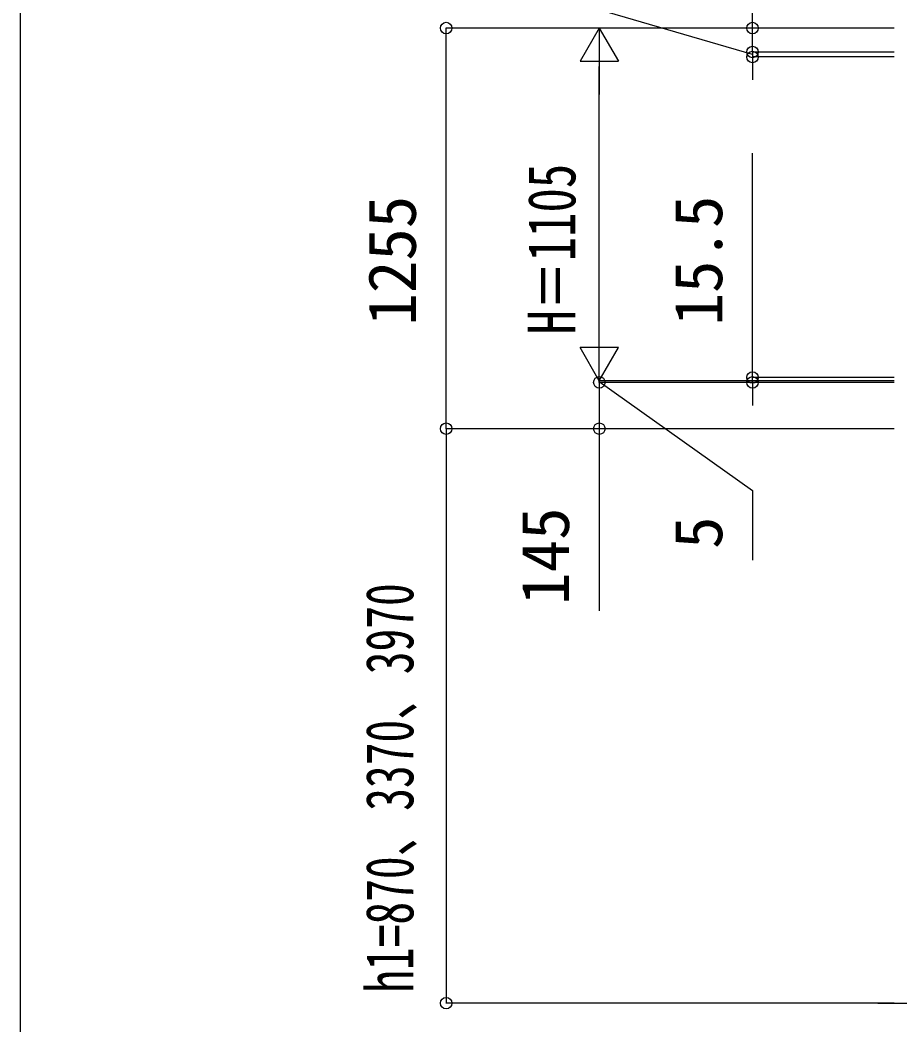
# Model space of a CAD drawing. Units: millimetres, scale not verified. Extents: x -10500 to 10500, y -15604 to 15536.
# Drawn here: x -10500 to -7743, y -13762 to -10615 of the extents above; entities that cross this region are included whole.
import ezdxf
from ezdxf.enums import TextEntityAlignment as Align

# ---------------------------------------------------------------- set-up
doc = ezdxf.new("R2010")
doc.units = ezdxf.units.MM
doc.header["$LTSCALE"] = 80
for name, color, linetype in [('0-6_YKK_D', 6, 'Continuous'), ('0-7_YKK_ZWAK', 7, 'Continuous'), ('0-8_YSS_K', 3, 'Continuous')]:
    doc.layers.add(name, color=color, linetype=linetype)
doc.styles.add('ＭＳ ゴシック', font='')
doc.styles.get('ＭＳ ゴシック').set_extended_font_data('MS Gothic')

msp = doc.modelspace()

# ---------------------------------------------------------------- linework, layer by layer
at = {"layer": '0-6_YKK_D'}
for p, q in [((-8205, -10639.6), (-8205, -10133.65)), ((-7760.5, -10639.6), (-9166, -10639.6)), ((-9165, -11894.6), (-9165, -10639.6)), ((-8685, -10639.6), (-8745, -10743.52)), ((-7760.5, -10639.6), (-8686, -10639.6)), ((-8685, -10639.6), (-8625, -10743.52)), ((-8685, -10639.6), (-8685, -10847.45)), ((-7760.5, -10639.6), (-8206, -10639.6)), ((-8205, -10714.6), (-8205, -10639.6)), ((-8205, -10714.6), (-8205, -10642.6)), ((-7760.5, -10714.6), (-8206, -10714.6)), ((-7760.5, -10714.6), (-8206, -10714.6)), ((-7760.5, -10730.1), (-8206, -10730.1)), ((-8205, -10714.6), (-8205, -10730.1)), ((-8205, -10714.6), (-8205, -10730.1)), ((-8205, -10714.6), (-8205, -10786.6)), ((-8205, -10730.1), (-8205, -10802.1)), ((-8745, -10743.52), (-8625, -10743.52)), ((-8685, -11624.6), (-8685, -10759.6)), ((-8205, -11734.1), (-8205, -11031.1)), ((-8685, -11744.6), (-8685, -11536.75)), ((-8685, -11744.6), (-8745, -11640.68)), ((-8625, -11640.68), (-8745, -11640.68)), ((-8685, -11744.6), (-8625, -11640.68)), ((-8685, -11744.6), (-8685, -11672.6)), ((-7760.5, -11734.1), (-8206, -11734.1)), ((-8205, -11749.6), (-8205, -11734.1)), ((-7760.5, -11744.6), (-8686, -11744.6)), ((-7760.5, -11744.6), (-8686, -11744.6)), ((-7760.5, -11749.6), (-8686, -11749.6)), ((-7760.5, -11749.6), (-8686, -11749.6)), ((-8685, -11749.6), (-8685, -11744.6)), ((-8685, -11749.6), (-8685, -11744.6)), ((-8685, -11749.6), (-8685, -11821.6)), ((-7760.5, -11749.6), (-8206, -11749.6)), ((-8205, -11749.6), (-8205, -11821.6)), ((-7760.5, -11894.6), (-9166, -11894.6)), ((-7760.5, -11894.6), (-9166, -11894.6)), ((-9165, -11894.6), (-9165, -13694.6)), ((-7760.5, -11894.6), (-8686, -11894.6)), ((-7760.5, -13694.6), (-9166, -13694.6))]:
    msp.add_line(p, q, dxfattribs=at)
for points in [[(-8205, -10722.35), (-8685, -10582.9), (-8685, -10023.9)], [(-8685, -11747.1), (-8205, -12088.05), (-8205, -12306.28)], [(-8685, -11749.6), (-8685, -11894.6), (-8685, -12465.33)]]:
    msp.add_lwpolyline(points, dxfattribs=at)
for centre in [(-9165, -10639.6), (-8205, -10639.6), (-8205, -10714.6), (-8205, -10714.6), (-8205, -10730.1), (-8685, -11749.6), (-8685, -11749.6), (-8205, -11734.1), (-8205, -11749.6), (-9165, -11894.6), (-9165, -11894.6), (-8685, -11894.6), (-9165, -13694.6)]:
    msp.add_circle(centre, 18, dxfattribs=at)
at = {"layer": '0-7_YKK_ZWAK'}
msp.add_line((-10500, 14996.4), (-10500, -15603.6), dxfattribs=at)
at = {"layer": '0-8_YSS_K'}
msp.add_line((-7812.5, -13694.6), (-351.56, -13694.6), dxfattribs=at)

# ---------------------------------------------------------------- texts
at = {"layer": '0-6_YKK_D', "style": 'ＭＳ ゴシック'}
for s, width, p in [('H＝1105', 0.75, (-8715, -11599.38)), ('h1=870、3370、3970', 0.7, (-9222.82, -13661.95))]:
    msp.add_text(s, height=149.6, rotation=90, dxfattribs=dict(at, width=width)).set_placement(p, align=Align.BOTTOM_LEFT)
for s, p in [('1255', (-9215, -11571.94)), ('15.5', (-8255, -11571.4)), ('145', (-8735, -12446.62)), ('5', (-8255, -12271.35))]:
    msp.add_text(s, height=149.6, rotation=90, dxfattribs=at).set_placement(p, align=Align.BOTTOM_LEFT)

doc.saveas('drawing.dxf')
